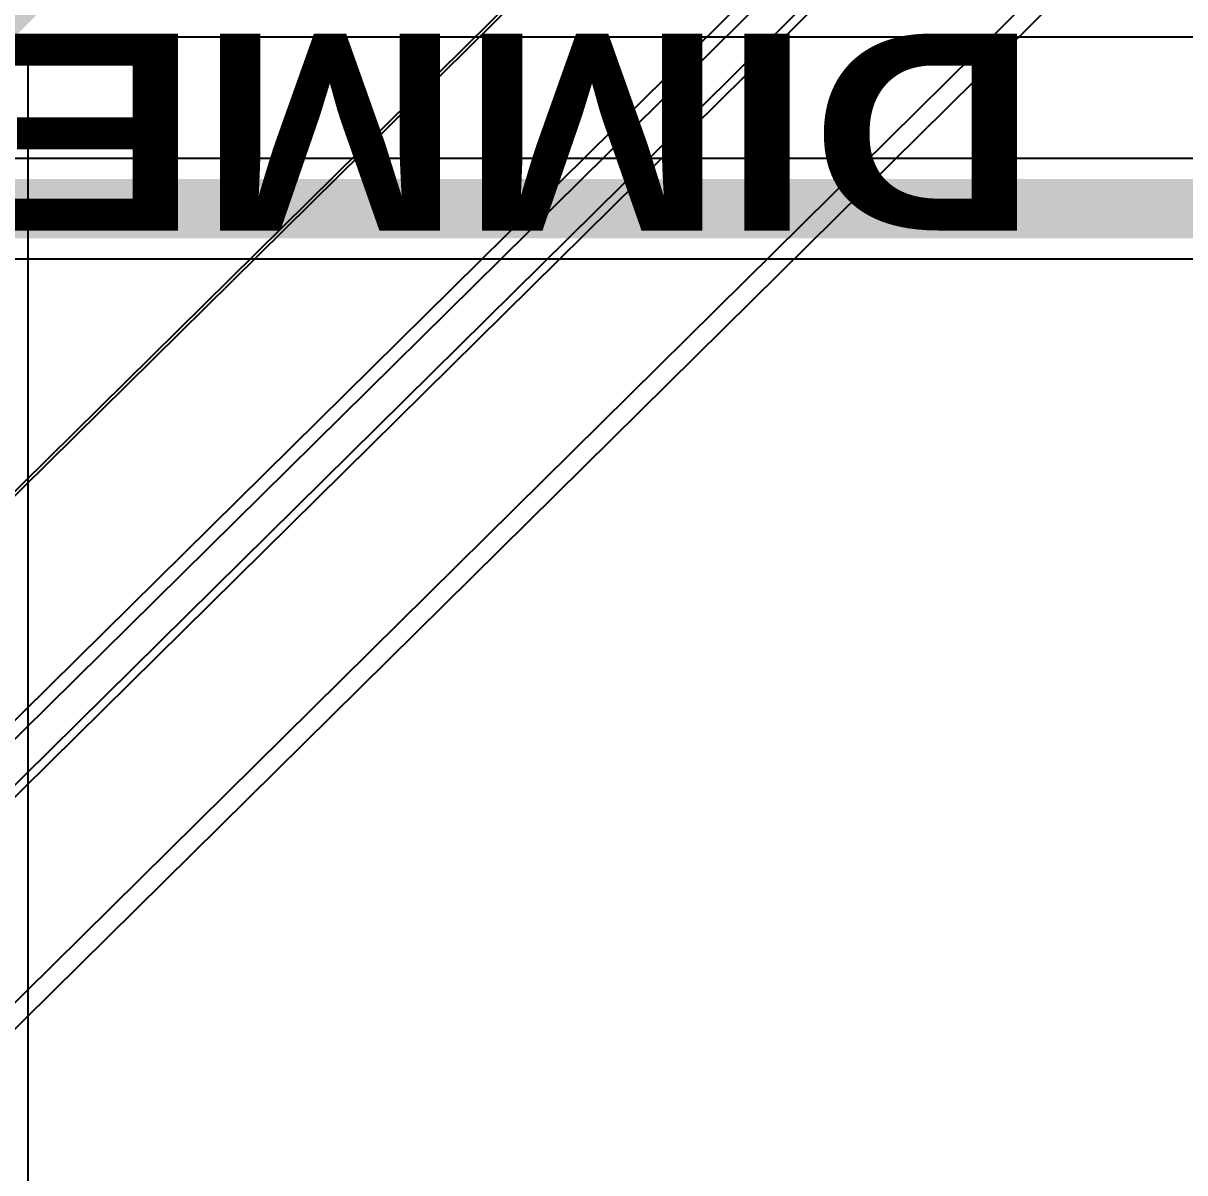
# Model space of a CAD drawing. Header units: inches. Extents: x 0 to 212, y 0 to 208.
# Drawn here: x 4.957 to 5.548, y 3.057 to 3.641 of the extents above; entities that cross this region are included whole.
import ezdxf

# ---------------------------------------------------------------- set-up
doc = ezdxf.new("R2010")
doc.units = ezdxf.units.IN
doc.header["$MEASUREMENT"] = 0
for name, color, linetype in [('Bottom Layer', 5, 'Continuous'), ('Top Layer', 1, 'Continuous'), ('Top Overlay', 2, 'Continuous'), ('Top Solder', 216, 'Continuous')]:
    doc.layers.add(name, color=color, linetype=linetype)
doc.styles.add('Arial Black_Bold', font='', dxfattribs={"height": 0.2})
doc.styles.get('Arial Black_Bold').set_extended_font_data('Arial Black', bold=True)

# ---------------------------------------------------------------- blocks, each defined once
blk = doc.blocks.new('28_UFQFPN__4_4__11')
at = {"layer": 'Top Solder'}
for p in [(-0.06846, 0.06737), (-0.06255, -0.05074), (-0.05074, 0.08706), (-0.05074, -0.06255), (0.06147, -0.06255), (0.06737, 0.08706), (0.08706, 0.06737), (0.08706, -0.05074)]:
    blk.add_line(p, (207.68418, 205.16589), dxfattribs=at)

msp = doc.modelspace()

# ---------------------------------------------------------------- linework, layer by layer
at = {"layer": 'Bottom Layer'}
for p, q in [((4.95999, 3.626), (4.9677, 3.63371)), ((4.9677, 3.63371), (5.99883, 3.63371)), ((4.95999, 2.46434), (4.95999, 3.626))]:
    msp.add_line(p, q, dxfattribs=at)
msp.add_lwpolyline([(4.9447, 3.63234, 0.01, 0.01, 0), (4.96136, 3.649, 0.01, 0.01, 0)], format="xyseb", dxfattribs=at)
at = {"layer": 'Top Layer'}
for p, q in [((5.98603, 3.57193), (4.69003, 3.57193)), ((4.69003, 3.52095), (5.97548, 3.52095))]:
    msp.add_line(p, q, dxfattribs=at)
msp.add_lwpolyline([(4.69003, 3.54644, 0.03, 0.03, 0), (5.98603, 3.54644, 0.03, 0.03, 0)], format="xyseb", dxfattribs=at)

# ---------------------------------------------------------------- block references
msp.add_blockref('28_UFQFPN__4_4__11', (4.42714, 2.74638))

# ---------------------------------------------------------------- texts
at = {"layer": 'Top Overlay', "style": 'Arial Black_Bold'}
msp.add_text('DIMMER-3', height=0.1, rotation=180, dxfattribs=at).set_placement((5.47304, 3.63535))

doc.saveas('drawing.dxf')
